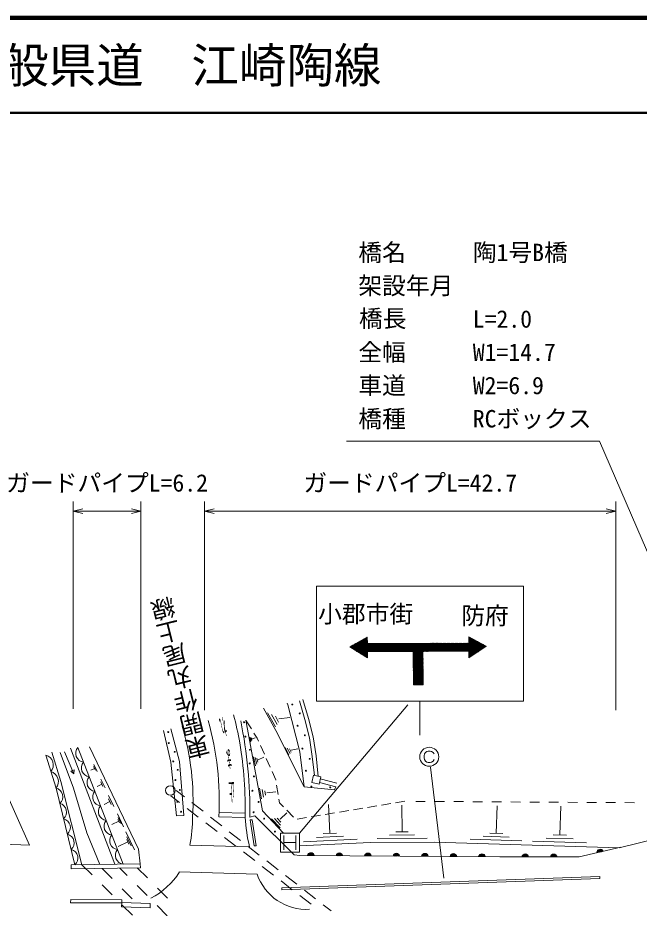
# Model space of a CAD drawing. Units: millimetres, scale not verified. Extents: x 40000 to 680000, y 20000 to 380000.
# Drawn here: x 223487 to 288859, y 286296 to 380000 of the extents above; entities that cross this region are included whole.
import ezdxf
from ezdxf.enums import TextEntityAlignment as Align

# ---------------------------------------------------------------- set-up
doc = ezdxf.new("R2010")
doc.units = ezdxf.units.MM
doc.header["$LTSCALE"] = 1000
for name, color, linetype, lineweight in [('M-BGD', 7, 'Continuous', 13), ('M-STR-HTXT', 7, 'Continuous', 13), ('M-STR-STR1', 1, 'Continuous', 13), ('M-STR-STRC', 7, 'Continuous', 13), ('M-STR-STRD', 7, 'Continuous', 13), ('M-TTL', 2, 'Continuous', 140), ('M-TTL-LINE', 7, 'Continuous', 50)]:
    doc.layers.add(name, color=color, linetype=linetype, lineweight=lineweight)
doc.layers.add('M-TTL-TXT', color=7, linetype='Continuous')
doc.styles.add('@ＭＳ ゴシック', font='')
doc.styles.add('ＭＳ ゴシック', font='')
doc.styles.get('@ＭＳ ゴシック').set_extended_font_data('@MS Gothic')
doc.styles.get('ＭＳ ゴシック').set_extended_font_data('MS Gothic')

msp = doc.modelspace()

# ---------------------------------------------------------------- linework, layer by layer
at = {"layer": 'M-BGD'}
for p, q in [((251892, 307708), (251813, 307889)), ((253145, 302743), (251892, 307708)), ((253108, 308121), (253678, 306167)), ((253484, 308261), (254064, 306271)), ((249333, 307336), (250617, 305000)), ((250587, 305384), (249771, 306841)), ((250758, 305628), (250176, 306669)), ((250930, 305872), (250581, 306497)), ((247465, 306096), (249226, 296559)), ((248057, 305156), (247525, 306002)), ((250948, 306209), (252101, 306353)), ((253678, 306167), (254158, 304235)), ((254064, 306271), (254550, 304314)), ((239600, 301659), (238825, 304996)), ((240497, 301727), (239597, 305168)), ((248656, 304205), (248324, 304732)), ((250617, 305000), (253614, 299054)), ((247958, 303785), (247862, 304303)), ((248027, 303888), (247959, 304258)), ((248096, 303991), (248055, 304213)), ((248131, 304121), (248463, 304237)), ((248810, 303861), (248656, 304205)), ((254158, 304235), (254472, 302271)), ((254550, 304314), (254869, 302324)), ((228398, 302745), (229373, 300443)), ((229026, 303127), (233698, 290922)), ((229802, 303203), (234578, 290936)), ((249425, 302493), (249015, 303405)), ((252012, 302419), (251608, 303218)), ((252123, 302569), (251834, 303140)), ((252234, 302720), (252060, 303062)), ((252259, 302915), (252933, 303060)), ((253145, 302743), (253614, 299054)), ((240969, 296046), (240497, 301727)), ((248502, 301262), (248295, 302215)), ((248617, 301463), (248469, 302144)), ((248732, 301665), (248643, 302073)), ((248784, 301913), (249364, 302174)), ((250041, 301125), (249631, 302037)), ((254472, 302271), (254690, 300263)), ((254869, 302324), (255103, 300171)), ((229054, 300716), (229399, 300862)), ((229399, 300862), (229373, 300443)), ((231555, 301006), (231159, 300817)), ((231466, 301191), (231643, 300820)), ((231476, 301424), (231831, 300682)), ((240166, 296018), (239600, 301659)), ((229373, 300443), (229054, 300716)), ((232218, 299872), (232661, 298946)), ((250639, 299795), (250246, 300669)), ((254414, 299513), (254585, 300286)), ((255358, 300115), (254585, 300286)), ((255187, 299343), (255358, 300115)), ((255312, 299908), (257050, 299440)), ((232316, 299350), (231822, 299114)), ((232205, 299582), (232427, 299118)), ((249135, 297798), (248925, 298916)), ((250645, 299754), (250639, 299795)), ((250868, 298271), (250719, 299260)), ((253614, 299054), (256802, 298738)), ((254414, 299513), (255187, 299343)), ((255225, 299517), (256946, 299054)), ((256802, 298738), (256946, 299054)), ((233043, 298146), (233584, 297015)), ((239583, 298118), (240495, 297413)), ((240164, 298682), (241006, 298026)), ((249347, 297987), (249197, 298786)), ((249559, 298177), (249469, 298656)), ((249675, 298436), (250647, 298555)), ((233163, 297508), (232559, 297220)), ((233028, 297791), (233298, 297225)), ((241795, 297412), (242979, 296490)), ((251003, 297375), (250943, 297776)), ((251422, 296953), (251003, 297375)), ((256321, 294175), (256178, 297194)), ((261259, 297055), (260273, 296891)), ((262739, 297300), (261752, 297136)), ((264219, 297545), (263232, 297381)), ((263911, 294343), (263893, 297147)), ((266360, 297532), (265360, 297538)), ((268360, 297519), (267360, 297526)), ((270360, 297507), (269360, 297513)), ((272360, 297495), (271360, 297501)), ((274360, 297483), (273360, 297489)), ((273821, 294185), (273911, 297085)), ((276360, 297470), (275360, 297476)), ((278360, 297458), (277360, 297464)), ((280359, 297446), (279360, 297452)), ((280510, 294010), (280605, 297044)), ((282359, 297434), (281359, 297440)), ((284359, 297421), (283359, 297427)), ((286359, 297409), (285359, 297415)), ((288359, 297397), (287359, 297403)), ((233961, 296227), (234611, 294867)), ((241287, 296802), (242474, 295885)), ((244637, 296368), (247402, 296292)), ((249226, 296559), (251444, 294202)), ((251096, 295665), (251795, 296331)), ((252478, 295888), (251774, 296598)), ((256820, 296320), (255833, 296156)), ((258299, 296565), (257313, 296401)), ((259779, 296810), (258793, 296646)), ((234105, 295460), (233380, 295113)), ((234024, 295630), (234186, 295290)), ((234033, 295843), (234358, 295163)), ((240166, 296018), (240969, 296046)), ((243265, 295274), (244453, 294357)), ((243768, 295876), (244951, 294955)), ((244624, 295918), (247390, 295842)), ((247903, 295871), (248427, 296001)), ((247949, 295580), (248147, 295610)), ((248358, 292843), (247949, 295580)), ((248556, 292873), (248147, 295610)), ((248427, 296001), (252546, 291903)), ((251083, 294747), (250175, 295697)), ((251128, 295049), (250480, 295727)), ((251174, 295351), (250784, 295758)), ((253860, 295829), (252873, 295666)), ((255340, 296075), (254353, 295911)), ((234859, 294347), (235766, 292450)), ((245740, 294340), (246924, 293419)), ((264568, 294347), (263254, 294338)), ((234947, 293515), (235173, 293041)), ((234960, 293813), (235413, 292864)), ((245244, 293746), (246431, 292829)), ((259187, 293555), (253527, 293286)), ((257754, 293865), (254924, 293731)), ((257029, 294209), (255614, 294142)), ((266544, 293658), (261286, 293625)), ((265228, 294000), (262599, 293984)), ((276517, 293375), (271079, 293544)), ((275169, 293780), (272450, 293865)), ((274500, 294164), (273141, 294206)), ((283331, 293163), (277642, 293340)), ((281921, 293587), (279076, 293675)), ((281221, 293988), (279799, 294032)), ((235060, 293278), (234048, 292794)), ((241590, 292935), (247856, 292757)), ((247713, 292804), (248896, 291883)), ((248358, 292843), (248556, 292873)), ((247223, 292218), (248410, 291301)), ((252546, 291903), (253156, 291839)), ((249201, 290690), (250388, 289773)), ((249685, 291268), (250869, 290347)), ((240474, 290113), (248655, 289890)), ((284733, 289623), (251263, 288433)), ((251658, 289733), (252842, 288811)), ((284733, 289623), (284734, 289423)), ((251180, 289162), (252367, 288245)), ((284734, 289423), (251264, 288233)), ((251264, 288233), (251263, 288433)), ((253631, 288197), (254814, 287275)), ((234425, 286890), (234409, 286441)), ((237423, 286785), (234425, 286890)), ((237423, 286785), (237407, 286335)), ((253158, 287633), (254346, 286717)), ((237407, 286335), (234409, 286441)), ((255603, 286661), (256446, 286005))]:
    msp.add_line(p, q, dxfattribs=at)
for points in [[(227072, 302708), (228016, 299640), (230235, 290869)], [(232111, 290898), (230742, 294216), (229342, 298943), (227926, 302696)], [(231041, 303262), (236186, 292501), (236371, 290963)], [(229503, 290858), (227505, 298939), (226419, 302401)], [(221941, 293050), (224731, 292945), (221833, 299370)], [(298324, 295494), (286751, 292657), (267274, 293262), (260561, 293220), (253113, 292866)], [(286930, 292701), (282551, 291689), (274181, 291710), (253156, 291839)]]:
    msp.add_lwpolyline(points, dxfattribs=at)
msp.add_lwpolyline([(229091, 290430), (236378, 290542), (236371, 290963), (229085, 290851)], close=True, dxfattribs=at)
for centre, radius in [((252364, 307730), 50), ((253143, 306802), 50), ((247293, 305867), 50), ((252921, 305503), 50), ((239309, 304827), 50), ((253682, 304501), 50), ((239365, 303677), 50), ((247431, 304350), 50), ((239996, 302749), 50), ((247898, 302961), 50), ((253422, 303090), 50), ((239847, 301747), 50), ((254201, 302014), 50), ((240311, 300856), 50), ((247887, 301538), 50), ((253796, 300759), 50), ((248332, 300165), 50), ((239532, 298685), 500), ((240070, 299780), 50), ((254368, 299104), 50), ((256351, 299009), 50), ((240534, 298741), 50), ((248165, 298661), 50), ((240274, 297498), 50), ((248815, 297474), 50), ((240664, 296440), 50), ((248295, 296398), 50), ((249405, 295725), 50), ((250542, 294361), 50)]:
    msp.add_circle(centre, radius, dxfattribs=at)
for centre, radius, start, end in [((217858, 298793), 29391, 9.62798, 15.47494), ((214804, 297741), 29876, 356.50251, 16.12475), ((200262, 296445), 47644, 359.31035, 11.56952), ((214240, 297562), 27684, 356.56934, 16.51608), ((208079, 297024), 39328, 358.27806, 9.78637), ((230498, 302591), 927, 138.69872, 263.84523), ((226144, 301364), 1072, 319.67439, 75.15225), ((231095, 301058), 927, 138.69872, 263.84523), ((226687, 299634), 1072, 319.67439, 75.15225), ((231692, 299524), 927, 138.69872, 263.84523), ((227275, 298025), 943, 311.9117, 75.86448), ((232289, 297991), 927, 138.69872, 263.84523), ((227674, 296409), 943, 311.9117, 75.86448), ((232886, 296458), 927, 138.69872, 263.84523), ((228074, 294792), 943, 311.9117, 75.86448), ((233483, 294924), 927, 138.69872, 263.84523), ((225861, 295943), 16014, 349.17426, 359.86504), ((269836, 297659), 22520, 184.62856, 192.57228), ((228474, 293176), 943, 311.9117, 75.86448), ((234080, 293391), 927, 138.69872, 263.84523), ((228873, 291559), 943, 311.9117, 75.86448), ((234677, 291857), 927, 138.69872, 263.84523), ((284753, 292142), 354, 21.8054, 184.21058), ((284753, 292142), 283, 24.02944, 181.98654), ((254315, 291778), 354, 8.44543, 170.85061), ((254315, 291778), 283, 10.66947, 168.62657), ((254315, 291778), 212, 14.41579, 164.88024), ((254315, 291778), 142, 22.12752, 157.16851), ((254315, 291778), 100, 32.44518, 146.85085), ((257315, 291760), 354, 8.44543, 170.85061), ((257315, 291760), 283, 10.66947, 168.62657), ((257315, 291760), 212, 14.41579, 164.88024), ((257315, 291760), 142, 22.12752, 157.16851), ((257315, 291760), 100, 32.44518, 146.85085), ((260315, 291741), 354, 8.44543, 170.85061), ((260315, 291741), 283, 10.66947, 168.62657), ((260315, 291741), 212, 14.41579, 164.88024), ((260315, 291741), 142, 22.12752, 157.16851), ((260315, 291741), 100, 32.44518, 146.85085), ((263315, 291723), 354, 8.44543, 170.85061), ((263315, 291723), 283, 10.66947, 168.62657), ((263315, 291723), 212, 14.41579, 164.88024), ((263315, 291723), 142, 22.12752, 157.16851), ((263315, 291723), 100, 32.44518, 146.85085), ((266314, 291704), 354, 8.44543, 170.85061), ((266314, 291704), 283, 10.66947, 168.62657), ((266314, 291704), 212, 14.41579, 164.88024), ((266314, 291704), 142, 22.12752, 157.16851), ((266314, 291704), 100, 32.44518, 146.85085), ((269314, 291686), 354, 8.44543, 170.85061), ((269314, 291686), 283, 10.66947, 168.62657), ((269314, 291686), 212, 14.41579, 164.88024), ((269314, 291686), 142, 22.12752, 157.16851), ((269314, 291686), 100, 32.44518, 146.85085), ((272314, 291667), 354, 8.44543, 170.85061), ((272314, 291667), 283, 10.66947, 168.62657), ((272314, 291667), 212, 14.41579, 164.88024), ((272314, 291667), 142, 22.12752, 157.16851), ((272314, 291667), 100, 32.44518, 146.85085), ((276866, 291649), 354, 8.65381, 171.05899), ((276866, 291649), 283, 10.87785, 168.83495), ((276866, 291649), 212, 14.62418, 165.08863), ((276866, 291649), 142, 22.33591, 157.3769), ((276866, 291649), 100, 32.65357, 147.05923), ((279866, 291642), 354, 8.65381, 171.05899), ((279866, 291642), 283, 10.87785, 168.83495), ((279866, 291642), 212, 14.62418, 165.08863), ((279866, 291642), 142, 22.33591, 157.3769), ((279866, 291642), 100, 32.65357, 147.05923), ((284753, 292142), 212, 27.77576, 178.24021), ((284753, 292142), 142, 35.48749, 170.52848), ((284753, 292142), 100, 45.80516, 160.21082), ((233877, 294293), 7831, 297.51628, 327.73498), ((253852, 291662), 5490, 198.82669, 273.26283)]:
    msp.add_arc(centre, radius, start, end, dxfattribs=at)
at = {"layer": 'M-STR-HTXT'}
for p, q in [((229315, 307270), (229315, 329086)), ((236440, 307270), (236440, 329086)), ((243142, 307151), (243142, 329086)), ((286402, 307151), (286402, 329086)), ((229315, 328086), (230315, 328336)), ((229315, 328086), (236440, 328086)), ((229315, 328086), (230315, 327836)), ((236440, 328086), (235440, 328336)), ((236440, 328086), (235440, 327836)), ((243142, 328086), (244142, 328336)), ((243142, 328086), (286402, 328086)), ((243142, 328086), (244142, 327836)), ((286402, 328086), (285402, 328336)), ((286402, 328086), (285402, 327836))]:
    msp.add_line(p, q, dxfattribs=at)
msp.add_lwpolyline([(302437, 294386), (284689, 335449), (258059, 335449)], dxfattribs=at)
at = {"layer": 'M-STR-STR1'}
for p, q in [((230235, 290869), (231296, 289809)), ((234980, 289748), (234222, 290509)), ((236059, 290537), (237120, 289476)), ((232359, 290480), (233413, 289412)), ((232358, 288749), (233419, 287689)), ((237099, 287624), (236039, 288686)), ((234466, 288344), (235519, 287276)), ((238180, 288415), (239241, 287355)), ((234480, 286629), (235542, 285569)), ((239217, 285500), (238158, 286562))]:
    msp.add_line(p, q, dxfattribs=at)
at = {"layer": 'M-STR-STRC'}
for p, q in [((254906, 308086), (254906, 320199)), ((254906, 320199), (276685, 320199)), ((258493, 313761), (258704, 313970)), ((258579, 313705), (259013, 314137)), ((259169, 313327), (258589, 313909)), ((258665, 313650), (259322, 314304)), ((259559, 313077), (258681, 313958)), ((258752, 313595), (259631, 314471)), ((259950, 312826), (258773, 314008)), ((258838, 313540), (259940, 314638)), ((260259, 312658), (258865, 314057)), ((258924, 313484), (260249, 314804)), ((260260, 312799), (258957, 314107)), ((259010, 313429), (260255, 314669)), ((260260, 312940), (259048, 314157)), ((259096, 313374), (260256, 314529)), ((260261, 313081), (259140, 314206)), ((259183, 313318), (260257, 314389)), ((260261, 313222), (259232, 314256)), ((259269, 313263), (260259, 314249)), ((260299, 313326), (259324, 314305)), ((259355, 313208), (260301, 314150)), ((260440, 313326), (259416, 314355)), ((259441, 313153), (260443, 314150)), ((260582, 313326), (259507, 314404)), ((259527, 313097), (260585, 314151)), ((260723, 313326), (259599, 314454)), ((259614, 313042), (260727, 314151)), ((260864, 313326), (259691, 314503)), ((259700, 312987), (260869, 314152)), ((261005, 313326), (259783, 314553)), ((259786, 312932), (261011, 314152)), ((260259, 314217), (259875, 314602)), ((260258, 314360), (259966, 314652)), ((260256, 314503), (260058, 314701)), ((260255, 314646), (260150, 314751)), ((260254, 314789), (260242, 314801)), ((260324, 313326), (261153, 314153)), ((261147, 313326), (260325, 314150)), ((260465, 313326), (261295, 314153)), ((261288, 313326), (260466, 314151)), ((260607, 313326), (261438, 314153)), ((261429, 313326), (260607, 314151)), ((261570, 313326), (260747, 314151)), ((260749, 313326), (261580, 314154)), ((261711, 313325), (260888, 314152)), ((260890, 313326), (261722, 314154)), ((261853, 313325), (261029, 314152)), ((261032, 313326), (261864, 314155)), ((261994, 313325), (261170, 314153)), ((261173, 313326), (262006, 314155)), ((262135, 313325), (261310, 314153)), ((261315, 313326), (262148, 314156)), ((262276, 313325), (261451, 314153)), ((261457, 313326), (262290, 314156)), ((262417, 313325), (261592, 314154)), ((261598, 313326), (262432, 314156)), ((262559, 313325), (261733, 314154)), ((261740, 313325), (262574, 314157)), ((262700, 313325), (261873, 314155)), ((261882, 313325), (262717, 314157)), ((262841, 313325), (262014, 314155)), ((262023, 313325), (262859, 314158)), ((262982, 313325), (262155, 314156)), ((262165, 313325), (263001, 314158)), ((263124, 313325), (262296, 314156)), ((262306, 313325), (263143, 314158)), ((263265, 313325), (262436, 314156)), ((262448, 313325), (263285, 314159)), ((263406, 313325), (262577, 314157)), ((262590, 313325), (263427, 314159)), ((263547, 313325), (262718, 314157)), ((262731, 313325), (263569, 314160)), ((263688, 313325), (262859, 314158)), ((262873, 313325), (263711, 314160)), ((263830, 313325), (262999, 314158)), ((263015, 313325), (263853, 314161)), ((263971, 313324), (263140, 314158)), ((263156, 313325), (263996, 314161)), ((264112, 313324), (263281, 314159)), ((263298, 313325), (264138, 314161)), ((264253, 313324), (263421, 314159)), ((263439, 313325), (264280, 314162)), ((264395, 313324), (263562, 314160)), ((263581, 313325), (264422, 314162)), ((264536, 313324), (263703, 314160)), ((263723, 313325), (264564, 314163)), ((264677, 313324), (263844, 314161)), ((263864, 313325), (264706, 314163)), ((264818, 313324), (263984, 314161)), ((264006, 313324), (264848, 314164)), ((264959, 313324), (264125, 314161)), ((264148, 313324), (264990, 314164)), ((266115, 312306), (264266, 314162)), ((264289, 313324), (265132, 314164)), ((266115, 312448), (264407, 314162)), ((264431, 313324), (265274, 314165)), ((266115, 312590), (264547, 314163)), ((264572, 313324), (265417, 314165)), ((266114, 312731), (264688, 314163)), ((264714, 313324), (265559, 314166)), ((266114, 312873), (264829, 314164)), ((264856, 313324), (265701, 314166)), ((266114, 313015), (264970, 314164)), ((264997, 313324), (265843, 314167)), ((265078, 313264), (265985, 314167)), ((265080, 313124), (266127, 314167)), ((265081, 312984), (266269, 314168)), ((265083, 312844), (266411, 314168)), ((265084, 312704), (266553, 314169)), ((265085, 312565), (266696, 314169)), ((265087, 312425), (266838, 314169)), ((266114, 313157), (265110, 314164)), ((266114, 313299), (265251, 314165)), ((266230, 313324), (265392, 314165)), ((266370, 313325), (265533, 314166)), ((266510, 313326), (265673, 314166)), ((266650, 313327), (265814, 314166)), ((266791, 313328), (265955, 314167)), ((266931, 313329), (266096, 314167)), ((266130, 313323), (266980, 314170)), ((267071, 313330), (266236, 314168)), ((266273, 313324), (267122, 314170)), ((267211, 313331), (266377, 314168)), ((266416, 313325), (267264, 314171)), ((267351, 313332), (266518, 314169)), ((266558, 313326), (267406, 314171)), ((267491, 313333), (266659, 314169)), ((266701, 313327), (267548, 314172)), ((267631, 313334), (266799, 314169)), ((266844, 313328), (267690, 314172)), ((267772, 313335), (266940, 314170)), ((266986, 313329), (267832, 314172)), ((267912, 313336), (267081, 314170)), ((267129, 313331), (267975, 314173)), ((268052, 313337), (267222, 314171)), ((267272, 313332), (268117, 314173)), ((268192, 313338), (267362, 314171)), ((267414, 313333), (268259, 314174)), ((268332, 313339), (267503, 314171)), ((267557, 313334), (268401, 314174)), ((268472, 313340), (267644, 314172)), ((267700, 313335), (268543, 314175)), ((268613, 313341), (267785, 314172)), ((267843, 313336), (268685, 314175)), ((268753, 313342), (267925, 314173)), ((267985, 313337), (268827, 314175)), ((268893, 313343), (268066, 314173)), ((268128, 313338), (268969, 314176)), ((269033, 313344), (268207, 314174)), ((268271, 313339), (269111, 314176)), ((269173, 313345), (268347, 314174)), ((268413, 313340), (269254, 314177)), ((269313, 313346), (268488, 314174)), ((268556, 313341), (269396, 314177)), ((269453, 313347), (268629, 314175)), ((268699, 313342), (269538, 314177)), ((269594, 313348), (268770, 314175)), ((268842, 313343), (269680, 314178)), ((269734, 313349), (268910, 314176)), ((268984, 313344), (269822, 314178)), ((269874, 313350), (269051, 314176)), ((269127, 313345), (269964, 314179)), ((270014, 313351), (269192, 314176)), ((269270, 313346), (270106, 314179)), ((270154, 313352), (269333, 314177)), ((269412, 313347), (270248, 314180)), ((270294, 313353), (269473, 314177)), ((269555, 313348), (270390, 314180)), ((270435, 313354), (269614, 314178)), ((269698, 313349), (270533, 314180)), ((270575, 313355), (269755, 314178)), ((269841, 313350), (270675, 314181)), ((270715, 313356), (269896, 314179)), ((269983, 313351), (270817, 314181)), ((270855, 313357), (270036, 314179)), ((270126, 313352), (271378, 314600)), ((271395, 312957), (270177, 314179)), ((270269, 313353), (271471, 314551)), ((271480, 313013), (270318, 314180)), ((270411, 313354), (271563, 314501)), ((271566, 313069), (270459, 314180)), ((270554, 313355), (271656, 314452)), ((271651, 313125), (270599, 314181)), ((270697, 313356), (271748, 314403)), ((271737, 313180), (270740, 314181)), ((270840, 313357), (271840, 314354)), ((271823, 313236), (270881, 314181)), ((270927, 314433), (271193, 314698)), ((270927, 314291), (271286, 314649)), ((271994, 313348), (270927, 314418)), ((271908, 313292), (270927, 314277)), ((270928, 314716), (271009, 314796)), ((270928, 314574), (271101, 314747)), ((272165, 313459), (270928, 314701)), ((272080, 313403), (270928, 314560)), ((270930, 313306), (271933, 314305)), ((270932, 313167), (272025, 314256)), ((270933, 313027), (272118, 314207)), ((270935, 312888), (272210, 314158)), ((272251, 313515), (270936, 314834)), ((270937, 312748), (272303, 314109)), ((271089, 312759), (272395, 314060)), ((272337, 313570), (271236, 314675)), ((271497, 313024), (272487, 314011)), ((272422, 313626), (271536, 314516)), ((272508, 313682), (271835, 314357)), ((271906, 313290), (272580, 313962)), ((272594, 313738), (272135, 314198)), ((272314, 313556), (272672, 313913)), ((272679, 313793), (272435, 314039)), ((258778, 313578), (258498, 313859)), ((259872, 312876), (260262, 313264)), ((259958, 312821), (260261, 313122)), ((260045, 312766), (260260, 312981)), ((266115, 312164), (265079, 313204)), ((266115, 312023), (265080, 313061)), ((265088, 312285), (266114, 313307)), ((265089, 312145), (266114, 313166)), ((265091, 312005), (266114, 313025)), ((271309, 312902), (270931, 313281)), ((271223, 312846), (270932, 313138)), ((271138, 312790), (270934, 312995)), ((272723, 313822), (272765, 313864)), ((272765, 313849), (272734, 313880)), ((260131, 312710), (260260, 312839)), ((260217, 312655), (260259, 312697)), ((266115, 311881), (265082, 312918)), ((266115, 311739), (265083, 312775)), ((266115, 311597), (265085, 312632)), ((266115, 311455), (265086, 312489)), ((266115, 311314), (265087, 312346)), ((266116, 311172), (265089, 312202)), ((266116, 311030), (265090, 312059)), ((265092, 311866), (266114, 312884)), ((265093, 311726), (266114, 312743)), ((265095, 311586), (266115, 312602)), ((265096, 311446), (266115, 312461)), ((265097, 311306), (266115, 312320)), ((265099, 311167), (266115, 312179)), ((265100, 311027), (266115, 312038)), ((271052, 312735), (270935, 312852)), ((270966, 312679), (270937, 312708)), ((266116, 310888), (265092, 311916)), ((266116, 310746), (265093, 311773)), ((266116, 310605), (265094, 311630)), ((266116, 310463), (265096, 311487)), ((266116, 310321), (265097, 311344)), ((266116, 310179), (265098, 311201)), ((265102, 310887), (266115, 311897)), ((265103, 310747), (266115, 311756)), ((265104, 310607), (266115, 311615)), ((265106, 310468), (266115, 311474)), ((265107, 310328), (266115, 311333)), ((265108, 310188), (266116, 311191)), ((266116, 310038), (265100, 311058)), ((266116, 309896), (265101, 310915)), ((266077, 309794), (265103, 310772)), ((265936, 309794), (265104, 310629)), ((265795, 309794), (265105, 310486)), ((265654, 309794), (265107, 310342)), ((265513, 309794), (265108, 310199)), ((265110, 310048), (266116, 311050)), ((265111, 309908), (266116, 310909)), ((265137, 309794), (266116, 310768)), ((265279, 309794), (266116, 310627)), ((265421, 309794), (266116, 310486)), ((265563, 309794), (266116, 310345)), ((265704, 309794), (266116, 310204)), ((265371, 309794), (265110, 310056)), ((265230, 309794), (265111, 309913)), ((265846, 309794), (266116, 310063)), ((265988, 309794), (266116, 309922)), ((253113, 294202), (264522, 307695)), ((265772, 308086), (265772, 304517)), ((266376, 302681), (266276, 302531)), ((266526, 302781), (266376, 302681)), ((266676, 302831), (266526, 302781)), ((266876, 302831), (266676, 302831)), ((267026, 302781), (266876, 302831)), ((267176, 302681), (267026, 302781)), ((267276, 302531), (267176, 302681)), ((266276, 302531), (266226, 302331)), ((266226, 302331), (266226, 302131)), ((266226, 302131), (266276, 301931)), ((266276, 301931), (266376, 301781)), ((266376, 301781), (266526, 301681)), ((267026, 301681), (267176, 301781)), ((267176, 301781), (267276, 301931)), ((266526, 301681), (266676, 301631)), ((266676, 301631), (266876, 301631)), ((266876, 301631), (267026, 301681)), ((268312, 289456), (266900, 301123)), ((251113, 292202), (251113, 294202)), ((251113, 294202), (253113, 294202)), ((251488, 293952), (251488, 292452)), ((252738, 293952), (252738, 292452)), ((253113, 294202), (253113, 292202)), ((251488, 293202), (252738, 293202)), ((253113, 292202), (251113, 292202))]:
    msp.add_line(p, q, dxfattribs=at)
msp.add_lwpolyline([(276685, 320199), (276685, 308086), (254906, 308086)], dxfattribs=at)
msp.add_lwpolyline([(265112, 309794), (266117, 309794), (266114, 313323), (270930, 313358), (270938, 312660), (272777, 313857), (270928, 314839), (270927, 314182), (260260, 314150), (260253, 314807), (258411, 313813), (260259, 312628), (260262, 313326), (265078, 313324)], close=True, dxfattribs=at)
msp.add_circle((266776, 302231), 1000, dxfattribs=at)
at = {"layer": 'M-STR-STRD'}
msp.add_line((234445, 287188), (234444, 286852), dxfattribs=at)
msp.add_lwpolyline([(234433, 286852), (229047, 286868), (229048, 287204), (234445, 287188)], dxfattribs=at)
at = {"layer": 'M-TTL'}
msp.add_line((680000, 380000), (40000, 380000), dxfattribs=at)
at = {"layer": 'M-TTL-LINE'}
msp.add_line((40000, 370000), (680000, 370000), dxfattribs=at)

# ---------------------------------------------------------------- texts
at = {"layer": 'M-BGD', "style": '@ＭＳ ゴシック'}
msp.add_text('東開作丸尾上線', height=1833, rotation=103.966, dxfattribs=at).set_placement((242028, 310870), align=Align.BOTTOM_CENTER)
at = {"layer": 'M-BGD', "style": '@ＭＳ ゴシック', "width": 4.15}
for s, rotation, p in [('れ', 103.309, (245458, 305461)), ('ま', 97.342, (246076, 302030)), ('止', 92.953, (246364, 298555))]:
    msp.add_text(s, height=440, rotation=rotation, dxfattribs=at).set_placement(p, align=Align.BOTTOM_CENTER)
at = {"layer": 'M-STR-HTXT', "style": 'ＭＳ ゴシック'}
for s, p in [('橋名', (259308, 353841)), ('陶1号B橋', (271352, 353841)), ('架設年月', (259308, 350341)), ('橋長', (259376, 346892)), ('L=2.0', (271352, 346841)), ('全幅', (259308, 343341)), ('W1=14.7', (271352, 343341)), ('車道', (259308, 339841)), ('W2=6.9', (271352, 339841)), ('橋種', (259308, 336341)), ('RCボックス', (271352, 336341))]:
    msp.add_text(s, height=1833, dxfattribs=at).set_placement(p, align=Align.BOTTOM_LEFT)
at = {"layer": 'M-STR-STRC', "style": 'ＭＳ ゴシック'}
for s, p in [('ガードパイプL=6.2', (232877, 329586)), ('ガードパイプL=42.7', (264772, 329586)), ('小郡市街', (260085, 315799)), ('防府', (272639, 315615))]:
    msp.add_text(s, height=1833, dxfattribs=at).set_placement(p, align=Align.BOTTOM_CENTER)
at = {"layer": 'M-TTL-TXT', "style": 'ＭＳ ゴシック'}
msp.add_text('一般県道\u3000江崎陶線', height=3666, dxfattribs=at).set_placement((216734, 375000), align=Align.MIDDLE_LEFT)

doc.saveas('drawing.dxf')
